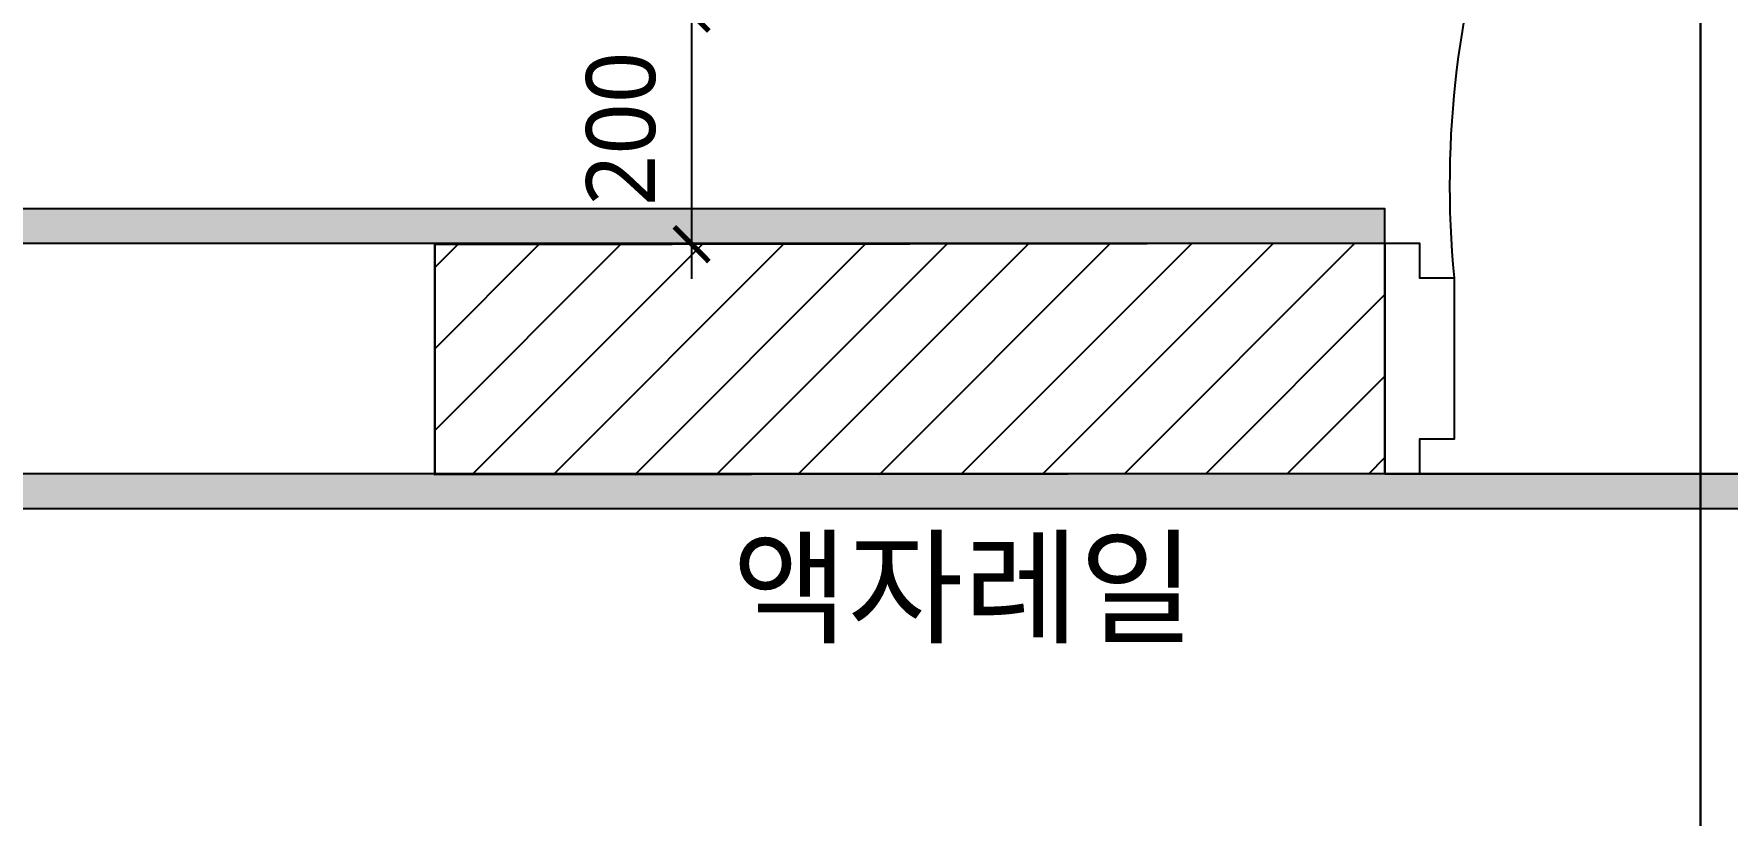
# Model space of a CAD drawing. Header units: millimetres. Extents: x 70151 to 230897, y 35202 to 113211.
# Drawn here: x 172223 to 173693, y 75523 to 76201 of the extents above; entities that cross this region are included whole.
import ezdxf

# ---------------------------------------------------------------- set-up
doc = ezdxf.new("R2010")
doc.units = ezdxf.units.MM
doc.header["$LTSCALE"] = 50
for name, color, linetype in [('03-WAL NEW', 3, 'Continuous'), ('2-con', 2, 'Continuous'), ('3.기호.계단선', 30, 'Continuous'), ('HAT', 8, 'Continuous'), ('도면층4', 4, 'Continuous')]:
    doc.layers.add(name, color=color, linetype=linetype)
doc.layers.add('SS-ED', color=3, linetype='Continuous', lineweight=30)
doc.styles.add('HY 울릉도 L', font='malgun.ttf')
doc.styles.add('코레일둥고', font='malgun.ttf')
doc.dimstyles.new('30', dxfattribs={"dimscale": 30, "dimtxt": 2, "dimasz": 1, "dimexe": 1, "dimexo": 1, "dimgap": 1, "dimtad": 1, "dimdec": 0, "dimrnd": 0.05, "dimdsep": 46, "dimlunit": 6, "dimtxsty": 'HY 울릉도 L', "dimblk": 'ARCHTICK', "dimcen": 2.5, "dimdle": 1, "dimclrd": 133, "dimclre": 133, "dimclrt": 30, "dimadec": 0, "dimazin": 0, "dimtfac": 1, "dimtdec": 0, "dimtix": 1, "dimtmove": 2, "dimatfit": 3, "dimldrblk": 'ARCHTICK', "dimfxl": 1, "dimlwd": -1, "dimlwe": -1, "dimarcsym": 0})

# ---------------------------------------------------------------- blocks, each defined once
blk = doc.blocks.new('cjvjf')
at = {"layer": '2-con'}
for points in [[(147186.5, 71696.5), (147186.5, 71496.5), (146531.5, 71496.5), (146531.5, 69946.5)], [(144236.5, 63451.5), (144236.5, 71696.5), (145636.5, 71696.5), (145636.5, 75042.5), (146886.5, 75042.5), (146886.5, 75149.5), (147073.5, 75149.5), (147073.5, 75042.5), (147179.5, 75042.5), (147179.5, 74696.5), (145834.5, 74696.5), (145834.5, 71696.5), (147186.5, 71696.5)]]:
    blk.add_lwpolyline(points, dxfattribs=at)
blk = doc.blocks.new('cjscjdeh')
at = {"layer": 'HAT'}
h = blk.add_hatch(dxfattribs=at)
h.set_pattern_fill('_USER', color=8, scale=50, angle=45, pattern_type=0)
h.set_pattern_definition([(45, (-2385.9, -1024.563), (-35.355339, 35.355339), [])])
h.paths.add_polyline_path([(145268.5, 74824.9), (144443.5, 74823.8), (144443.5, 75023.8), (145268.5, 75024.9)])
at = {"layer": '03-WAL NEW'}
blk.add_lwpolyline([(145268.5, 74824.9), (144443.5, 74823.8), (144443.5, 75023.8), (145268.5, 75024.9)], close=True, dxfattribs=at)
at = {"layer": '도면층4', "color": 8}
for p, q in [((145268.5, 75024.9), (145268.5, 74824.9)), ((145268.5, 74824.9), (146268.5, 74824.9))]:
    blk.add_line(p, q, dxfattribs=at)
blk.add_lwpolyline([(145268.5, 75024.9), (145298.5, 75024.9), (145298.5, 74994.9), (145328.5, 74994.9), (145328.5, 74854.9), (145298.5, 74854.9), (145298.5, 74824.9), (145268.5, 74824.9), (145268.5, 75024.9)], dxfattribs=at)
blk.add_arc((146155.7, 75075), 831.1, 86.3562, 185.5291, dxfattribs=at)
blk.add_blockref('cjvjf', (-2743, 3328.4))
blk = doc.blocks.new('dpdjzjs')
at = {"layer": 'SS-ED'}
blk.add_line((173670.3, 96295.1), (173670.3, 91531.8), dxfattribs=at)
blk = doc.blocks.new('_ArchTick')
at = {"color": 0, "linetype": 'ByBlock', "const_width": 0.15}
blk.add_lwpolyline([(-0.5, -0.5), (0.5, 0.5)], dxfattribs=at)
blk = doc.blocks.new('*D462')
at = {"layer": 'Defpoints', "color": 0, "transparency": 16777216}
for p in [(172794.4, 76218.7), (172794.4, 76018.6), (172794.4, 76018.6)]:
    blk.add_point(p, dxfattribs=at)
at = {"layer": 'HAT', "color": 133, "transparency": 16777216}
for p, q in [((172794.4, 76218.7), (172794.4, 76248.7)), ((172794.4, 76218.7), (172794.4, 76018.6)), ((172824.4, 76218.7), (172824.4, 76218.7)), ((172794.4, 76018.6), (172794.4, 75988.6)), ((172824.4, 76018.6), (172824.4, 76018.6))]:
    blk.add_line(p, q, dxfattribs=at)
at = {"layer": 'HAT', "color": 133, "transparency": 16777216, "xscale": 30, "yscale": 30, "zscale": 30}
for p, rotation in [((172794.4, 76218.7), 270), ((172794.4, 76018.6), 90)]:
    blk.add_blockref('_ArchTick', p, dxfattribs=dict(at, rotation=rotation))
at = {"layer": 'HAT', "color": 30, "transparency": 16777216, "insert": (172733.2, 76118.7), "char_height": 60, "attachment_point": 5, "rotation": 90, "style": 'HY 울릉도 L'}
blk.add_mtext('200', dxfattribs=at)

msp = doc.modelspace()

# ---------------------------------------------------------------- hatches: boundary and pattern name
at = {"layer": '3.기호.계단선'}
h = msp.add_hatch(color=10, dxfattribs=at)
h.dxf.hatch_style = 1
h.paths.add_polyline_path([(171219.4, 76019.4), (173396.4, 76019.4), (173396.4, 76049.4), (171219.4, 76049.4)])
h = msp.add_hatch(color=10, dxfattribs=at)
h.dxf.hatch_style = 1
h.paths.add_polyline_path([(178727.4, 75819.4), (172177.4, 75819.4), (172177.4, 75789.4), (178727.4, 75789.4)])

# ---------------------------------------------------------------- linework, layer by layer
at = {"layer": '3.기호.계단선', "color": 10}
for points in [[(171219.4, 76019.4), (173396.4, 76019.4), (173396.4, 76049.4), (171219.4, 76049.4), (171219.4, 76019.4)], [(178727.4, 75819.4), (172177.4, 75819.4), (172177.4, 75789.4), (178727.4, 75789.4), (178727.4, 75819.4)]]:
    msp.add_lwpolyline(points, dxfattribs=at)

# ---------------------------------------------------------------- block references
msp.add_blockref('cjscjdeh', (28127.9, 994.6))
at = {"layer": '2-con'}
msp.add_blockref('dpdjzjs', (0, -19992), dxfattribs=at)

# ---------------------------------------------------------------- texts
at = {"layer": '3.기호.계단선', "color": 10, "style": '코레일둥고'}
msp.add_text('액자레일', height=80, dxfattribs=at).set_placement((172829.7, 75680.8))

# ---------------------------------------------------------------- dimensions: what is measured, and where the dimension line sits
at = {"layer": 'HAT'}
dim = msp.add_linear_dim(base=(172794.4, 76018.6), p1=(172794.4, 76218.7), p2=(172794.4, 76018.6), angle=90, dimstyle='30', override={"dimfxl": 1.25, "dimarcsym": 2}, dxfattribs=at)
dim.commit()
dim.dimension.update_dxf_attribs({"geometry": '*D462', "text_midpoint": (172733.2, 76118.7)})

doc.saveas('drawing.dxf')
